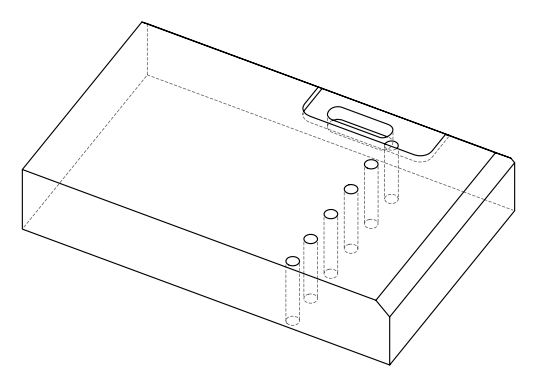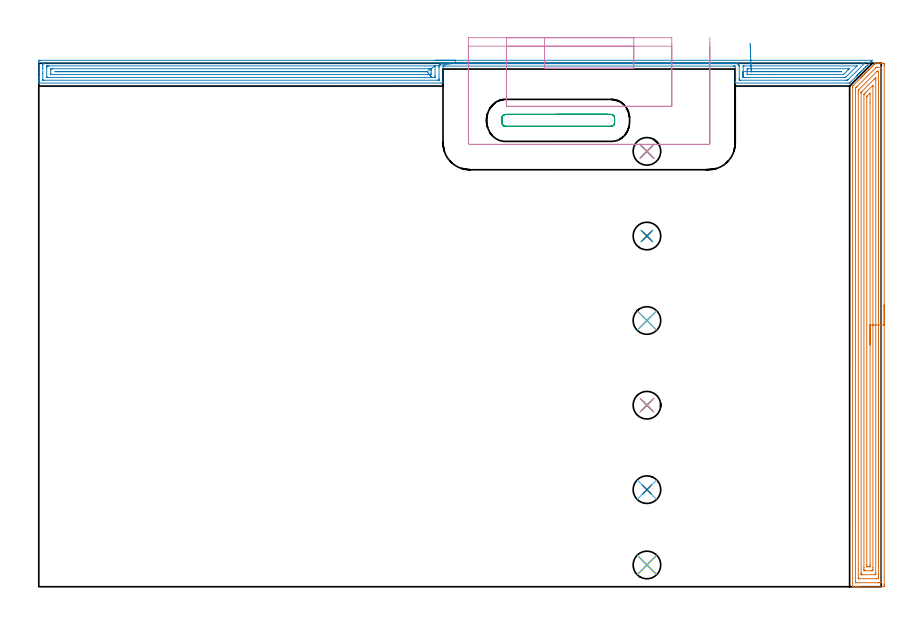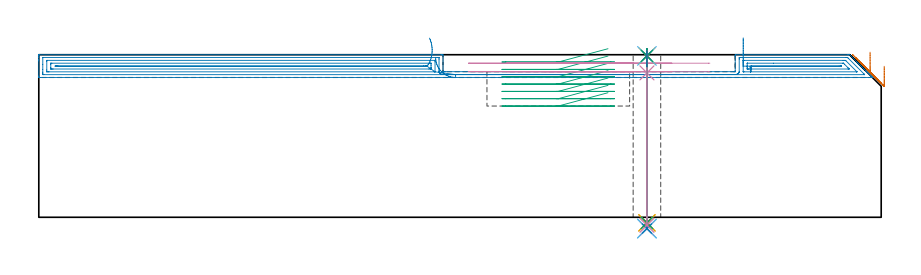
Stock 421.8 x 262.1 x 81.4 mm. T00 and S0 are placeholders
(PLAN: 22 operations, 15 tool changes, 35.3 min)
(1 AREA_MILL | FG_CHAMFER_SURFACE | UGT0205_001 | 12.66 min | 32718 mm3)
(2 AREA_MILL_1 | FG_CHAMFER_SURFACE_1 | UGT0205_001 | 13.31 min | 26616 mm3)
(3 MILL_RECTANGULAR_POCKET | POCKET_RECTANGULAR_STRAIGHT | UGT0201_133 | Follow Part, ap 3.75, ae 75% | 2.46 min | 36613 mm3)
(4 MILL_SLOT | SLOT_PARTIAL_RECTANGULAR | UGT0201_109 | Follow Part, ap 6.35, ae 75% | 2.51 min | 44627 mm3)
(5 SPOT_DRILL | STEP1HOLE | NXT0321_9005460120000 | 0.03 min | 1 mm3)
(6 SPOT_DRILL_1 | STEP1HOLE_1 | NXT0321_9005460120000 | 0.03 min | 1 mm3)
(7 SPOT_DRILL_2 | STEP1HOLE_2 | NXT0321_9005460120000 | 0.03 min | 5 mm3)
(8 SPOT_DRILL_3 | STEP1HOLE_3 | NXT0321_9005460120000 | 0.03 min | 3 mm3)
(9 SPOT_DRILL_4 | STEP1HOLE_4 | NXT0321_9005460120000 | 0.03 min | 7 mm3)
(10 SPOT_DRILL_5 | STEP1HOLE_5 | NXT0321_9005460120000 | 0.03 min | 2 mm3)
(11 DRILL_THROUGH_HOLE_INTO_CENTER | STEP1HOLE | NXT0301_042 | 0.35 min | 3190 mm3)
(12 DRILL_TO_ENLARGE_THROUGH_HOLE | STEP1HOLE | UGT0301_271 | 0.36 min | 8939 mm3)
(13 DRILL_THROUGH_HOLE_INTO_CENTER_1 | STEP1HOLE_1 | NXT0301_042 | 0.35 min | 3198 mm3)
(14 DRILL_TO_ENLARGE_THROUGH_HOLE_1 | STEP1HOLE_1 | UGT0301_271 | 0.36 min | 8965 mm3)
(15 DRILL_THROUGH_HOLE_INTO_CENTER_2 | STEP1HOLE_2 | NXT0301_042 | 0.35 min | 3189 mm3)
(16 DRILL_TO_ENLARGE_THROUGH_HOLE_2 | STEP1HOLE_2 | UGT0301_271 | 0.36 min | 8938 mm3)
(17 DRILL_THROUGH_HOLE_INTO_CENTER_3 | STEP1HOLE_3 | NXT0301_042 | 0.35 min | 3195 mm3)
(18 DRILL_TO_ENLARGE_THROUGH_HOLE_3 | STEP1HOLE_3 | UGT0301_271 | 0.36 min | 8949 mm3)
(19 DRILL_THROUGH_HOLE_INTO_CENTER_4 | STEP1HOLE_4 | NXT0301_042 | 0.35 min | 3188 mm3)
(20 DRILL_TO_ENLARGE_THROUGH_HOLE_4 | STEP1HOLE_4 | UGT0301_271 | 0.36 min | 8950 mm3)
(21 DRILL_THROUGH_HOLE_INTO_CENTER_5 | STEP1HOLE_5 | NXT0301_042 | 0.31 min | 2853 mm3)
(22 DRILL_TO_ENLARGE_THROUGH_HOLE_5 | STEP1HOLE_5 | NXT0301_103 | 0.32 min | 8020 mm3)
(TOOL UGT0205_001 | Chamfer Mill 20 x 3 x 45 deg. | D20 FL50 Z2)
(TOOL UGT0201_133 | Carbide End Mill 15.0 | D15 FL30 Z4)
(TOOL UGT0201_109 | End Mill 25.4 mm | D25.4 FL25 Z2)
(TOOL NXT0321_9005460120000 | NC Spot Drill, 142deg, 12mm, Carbide, Uncoated | D12 PA142 FL30 Z2)
(TOOL NXT0301_042 | Carbide Drill 7.1mm [860.1-0710-057A1-MM 2214] | D7.1 PA140 FL85 Z2)
(TOOL UGT0301_271 | Twist Drill 13.8 mm | D13.8 PA118 FL108 Z2)
(TOOL NXT0301_103 | Carbide Drill 13.8mm [860.1-1380-062A1-MM 2214] | D13.8 PA140 FL77 Z2)
(OP 1 AREA_MILL)
G17 G21 G94 G90
T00 M6
G54
G17 G0 G90 X423.3 Y141.05 S1061 M3
G43 Z91.4 H0
Z75.6
G94 G1 Y141.012 Z74.728 F250.
Y140.898 Z73.864
Y140.709 Z73.012
Y140.447 Z72.18
Y140.113 Z71.374
Y139.71 Z70.6
Y139.242 Z69.864
Y138.71 Z69.172
Y138.121 Z68.529
Y137.478 Z67.94
Y136.786 Z67.409
Y136.05 Z66.94
Y135.276 Z66.537
Y134.47 Z66.203
Y133.638 Z65.941
Y132.786 Z65.752
Y131.922 Z65.638
Y131.05 Z65.6
Y1.081
X423.299 Y0.618 Z65.601
X423.295 Y0.192 Z65.603
X423.292 Y0.01 Z65.606
X422.876 Y0. Z66.022
X410.563 Z78.332
X410.021 Z78.876
X409.683 Z79.213
X409.141 Z79.755
X408.804 Z80.091
X407.825 Y0.001 Z81.075
X407.506 Y0.01 Z81.393
X407.5 Y0.172 Z81.4
Y249.868
X407.505 Y250.679 Z81.393
X407.506 Y250.701 Z81.392
X407.563 Y250.761 Z81.336
X407.924 Y251.125 Z80.974
X411.442 Y254.644 Z77.454
X411.58 Y254.781 Z77.317
X411.741 Y254.942 Z77.156
X411.882 Y255.084 Z77.014
X412.027 Y255.228 Z76.871
X412.174 Y255.375 Z76.723
X412.322 Y255.524 Z76.574
X412.474 Y255.675 Z76.424
X412.607 Y255.808 Z76.29
X412.761 Y255.964 Z76.134
X413.257 Y256.457 Z75.643
X413.516 Y256.717 Z75.382
X413.641 Y256.843 Z75.255
X413.991 Y257.191 Z74.909
X414.179 Y257.379 Z74.72
X414.41 Y257.61 Z74.489
X414.52 Y257.722 Z74.376
X414.96 Y258.16 Z73.939
X415.4 Y258.602 Z73.496
X415.601 Y258.802 Z73.298
X415.672 Y258.872 Z73.228
X416.279 Y259.481 Z72.617
X416.512 Y259.712 Z72.388
X417.159 Y260.361 Z71.737
X417.352 Y260.552 Z71.548
X417.388 Y260.588 Z71.512
X418.038 Y261.24 Z70.858
X418.192 Y261.392 Z70.707
X418.282 Y261.482 Z70.618
X418.478 Y261.679 Z70.42
X418.578 Y261.779 Z70.319
X418.791 Y261.991 Z70.108
X418.88 Y262.077 Z70.019
X418.905 Y262.093 Z69.994
X418.918 Y262.1 Z69.981
X420.237 Z68.658
X421.455 Z67.442
X421.996 Z66.898
X422.605 Z66.29
X422.876 Y262.096 Z66.019
X423.291 Y262.09 Z65.605
X423.295 Y261.907 Z65.603
X423.299 Y261.482 Z65.601
X423.3 Y261.051 Z65.6
Y131.05
X421.886 Z67.014
X421.885 Y2.518 Z67.015
X421.884 Y2.405 Z67.016
X421.879 Y2.024 Z67.021
X421.508 Y2.007 Z67.392
X421.117 Y2.003 Z67.783
X420.636 Y2. Z68.264
X420.237 Z68.663
X409.202 Z79.698
X409. Y2.002 Z79.9
X408.968 Y2.004 Z79.932
X408.936 Y2.01 Z79.964
X408.921 Y2.016 Z79.979
X408.92 Y2.041 Z79.98
X408.915 Y2.292 Z79.985
X408.914 Y30.057 Z79.986
Y248.975
X408.916 Y249.365 Z79.984
X408.919 Y249.56 Z79.981
X408.921 Y249.653 Z79.979
X408.965 Y249.704 Z79.935
X409.12 Y249.868 Z79.78
X409.403 Y250.153 Z79.497
X409.683 Y250.434 Z79.217
X418.946 Y259.695 Z69.954
X419.157 Y259.899 Z69.743
X419.358 Y260.09 Z69.542
X419.841 Y260.097 Z69.059
X421.598 Y260.1 Z67.302
X421.8 Y260.098 Z67.1
X421.832 Y260.096 Z67.068
X421.864 Y260.09 Z67.036
X421.879 Y260.084 Z67.021
X421.88 Y260.059 Z67.02
X421.885 Y259.808 Z67.015
X421.886 Y230.944 Z67.014
Y131.05
X420.472 Z68.428
X420.471 Y4.847 Z68.429
X420.469 Y4.192 Z68.431
X420.467 Y4.073 Z68.433
X420.465 Y4.022 Z68.435
X420.418 Y4.008 Z68.482
X420.237 Y4.005 Z68.663
X419.546 Y4. Z69.354
X410.751 Y4.001 Z78.149
X410.563 Y4.004 Z78.337
X410.375 Y4.01 Z78.525
X410.335 Y4.016 Z78.565
X410.333 Y4.05 Z78.567
X410.33 Y4.113 Z78.57
X410.329 Y4.192 Z78.571
X410.328 Y4.43 Z78.572
X410.329 Y248.081 Z78.571
X410.33 Y248.318 Z78.57
X410.334 Y248.557 Z78.566
X410.335 Y248.62 Z78.565
X410.356 Y248.646 Z78.544
X410.41 Y248.705 Z78.49
X410.563 Y248.863 Z78.337
X410.618 Y248.919 Z78.282
X419.608 Y257.908 Z69.292
X419.737 Y258.032 Z69.163
X419.784 Y258.073 Z69.116
X419.808 Y258.09 Z69.092
X419.86 Y258.093 Z69.04
X420.05 Y258.098 Z68.85
X420.237 Y258.096 Z68.663
X420.425 Y258.09 Z68.475
X420.465 Y258.084 Z68.435
X420.467 Y258.05 Z68.433
X420.47 Y257.987 Z68.43
X420.471 Y257.908 Z68.429
Y257.67
X420.472 Y131.05 Z68.428
X419.057 Z69.843
Y6.872
X419.055 Y6.286 Z69.845
X419.052 Y6.088 Z69.848
X419.051 Y6.024 Z69.849
X419.014 Y6.01 Z69.886
X418.457 Y6. Z70.443
X412.3 Z76.6
X411.892 Y6.006 Z77.008
X411.79 Y6.01 Z77.11
X411.749 Y6.014 Z77.151
X411.747 Y6.048 Z77.153
X411.745 Y6.137 Z77.155
X411.743 Y6.566 Z77.157
Y6.872
Y247.188
X411.745 Y247.482 Z77.155
X411.747 Y247.555 Z77.153
X411.75 Y247.587 Z77.15
X411.766 Y247.607 Z77.134
X411.836 Y247.682 Z77.064
X412.23 Y248.081 Z76.67
X418.478 Y254.33 Z70.422
X418.925 Y254.774 Z69.975
X418.976 Y254.822 Z69.924
X419.039 Y254.879 Z69.861
X419.05 Y254.801 Z69.85
X419.054 Y254.644 Z69.846
X419.056 Y254.335 Z69.844
X419.057 Y253.898 Z69.843
Y253.747
Y131.05
X417.643 Z71.257
Y9.552
X417.642 Y8.659 Z71.258
X417.64 Y8.616 Z71.26
X417.599 Y8.01 Z71.301
X417.364 Y8.003 Z71.536
X416.719 Y8. Z72.181
X416.488 Z72.412
X413.848 Y8.001 Z75.052
X413.201 Y8.01 Z75.699
X413.16 Y8.659 Z75.74
X413.158 Y8.702 Z75.742
X413.157 Y9.552 Z75.743
Y246.339
X413.159 Y246.384 Z75.741
X413.164 Y246.474 Z75.736
X413.174 Y246.564 Z75.726
X413.201 Y246.596 Z75.699
X413.492 Y246.892 Z75.408
X413.786 Y247.188 Z75.114
X414.96 Y248.362 Z73.94
X417.359 Y250.761 Z71.541
X417.481 Y250.881 Z71.419
X417.599 Y250.994 Z71.301
X417.631 Y251.022 Z71.269
X417.639 Y250.896 Z71.261
X417.642 Y250.806 Z71.258
X417.643 Y250.761 Z71.257
Y250.716
Y131.05
X416.229 Z72.671
X416.228 Y10.944 Z72.672
X416.226 Y10.445 Z72.674
X416.222 Y10.057 Z72.678
X416.217 Y10.01 Z72.683
X416.168 Y10.007 Z72.732
X416.059 Y10.003 Z72.841
X415.84 Y10.001 Z73.06
X415.399 Y10. Z73.501
X414.96 Z73.94
X414.814 Y10.001 Z74.086
X414.697 Y10.003 Z74.203
X414.62 Y10.006 Z74.28
X414.58 Y10.01 Z74.32
X414.578 Y10.051 Z74.322
X414.574 Y10.445 Z74.326
X414.572 Y10.84 Z74.328
X414.571 Y244.903 Z74.329
X414.574 Y245.401 Z74.326
X414.577 Y245.499 Z74.323
X414.579 Y245.519 Z74.321
X414.593 Y245.538 Z74.307
X414.622 Y245.571 Z74.278
X414.707 Y245.659 Z74.193
X416.036 Y246.988 Z72.864
X416.095 Y247.045 Z72.805
X416.162 Y247.108 Z72.738
X416.214 Y247.156 Z72.686
X416.222 Y247.084 Z72.678
X416.226 Y246.939 Z72.674
X416.228 Y246.794 Z72.672
X416.229 Y242.31 Z72.671
Y131.05
Y130.178 Z72.709
Y129.314 Z72.823
Y128.462 Z73.012
Y127.63 Z73.274
Y126.824 Z73.608
Y126.05 Z74.011
Y125.314 Z74.48
Y124.622 Z75.011
Y123.979 Z75.6
Y123.39 Z76.243
Y122.858 Z76.935
Y122.39 Z77.671
Y121.987 Z78.445
Y121.653 Z79.251
Y121.391 Z80.083
Y121.202 Z80.935
Y121.088 Z81.8
Y121.05 Z82.671
G0 Z91.4
M5
M2
(OP 2 AREA_MILL_1)
G17 G21 G94 G90
T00 M6
G54
G17 G0 G90 X198.7 Y263.6 S1061 M3
G43 Z91.4 H0
Z80.
G94 G1 X198.738 Z79.128 F250.
X198.852 Z78.264
X199.041 Z77.412
X199.303 Z76.58
X199.637 Z75.774
X200.04 Z75.
X200.508 Z74.264
X201.04 Z73.572
X201.629 Z72.929
X202.272 Z72.34
X202.964 Z71.809
X203.7 Z71.34
X204.474 Z70.937
X205.28 Z70.603
X206.112 Z70.341
X206.963 Z70.152
X207.828 Z70.038
X208.7 Z70.
X417.381
X417.383 Y263.595 Z70.004
X417.381 Y263.583 Z70.016
X417.336 Y263.536 Z70.063
X417.307 Y263.506 Z70.093
X417.083 Y263.282 Z70.315
X416.978 Y263.177 Z70.421
X416.786 Y262.986 Z70.614
X416.675 Y262.875 Z70.725
X416.538 Y262.737 Z70.86
X416.488 Y262.687 Z70.911
X415.834 Y262.034 Z71.566
X415.659 Y261.857 Z71.739
X415. Y261.2 Z72.4
X414.78 Y260.978 Z72.618
X414.152 Y260.352 Z73.248
X414.106 Y260.306 Z73.293
X413.9 Y260.099 Z73.498
X413.311 Y259.511 Z74.088
X413.213 Y259.413 Z74.186
X413.021 Y259.219 Z74.377
X412.47 Y258.67 Z74.929
X412.141 Y258.34 Z75.256
X411.629 Y257.829 Z75.771
X411.427 Y257.626 Z75.972
X411.263 Y257.46 Z76.134
X411.1 Y257.299 Z76.299
X410.981 Y257.18 Z76.418
X410.823 Y257.02 Z76.574
X410.667 Y256.866 Z76.732
X410.534 Y256.733 Z76.865
X410.383 Y256.581 Z77.015
X410.234 Y256.433 Z77.165
X410.088 Y256.287 Z77.311
X409.943 Y256.141 Z77.455
X409.801 Y256. Z77.598
X409.641 Y255.84 Z77.758
X409.503 Y255.701 Z77.895
X406.424 Y252.623 Z80.975
X406.069 Y252.27 Z81.328
X406.001 Y252.206 Z81.392
X405.981 Y252.205 Z81.394
X405.176 Y252.2 Z81.4
X348.912
X348.71 Y252.203 Z81.389
X348.702 Y252.399 Z81.194
X348.7 Y252.602 Z80.998
Y252.645 Z80.955
Y253.063 Z80.531
Y260.7 Z72.9
X348.401 Y260.699 Z72.899
X348.12 Y260.7 Z72.9
X348.109 Y260.699 Z72.896
X348.024 Y260.7 Z72.9
X203.341
X202.895 Y260.696 Z72.894
X202.837 Y260.7 Z72.9
X202.4
Y252.6 Z80.999
X202.39 Y252.207 Z81.393
X201.555 Y252.2 Z81.4
X0.168
X0.01 Y252.206 Z81.393
X0. Y252.518 Z81.082
Y252.843 Z80.757
Y253.503 Z80.092
Y254.712 Z78.885
Y255.262 Z78.333
Y262.902 Z70.695
X0.004 Y263.177 Z70.421
X0.01 Y263.592 Z70.006
X0.189 Y263.596 Z70.003
X0.614 Y263.6 Z70.
X208.7
Y262.186 Z71.414
X413.213 Y262.185 Z71.415
X413.328 Y262.184 Z71.416
X413.468 Y262.18 Z71.42
X413.517 Y262.177 Z71.423
X413.508 Y262.166 Z71.434
X413.43 Y262.083 Z71.517
X413.309 Y261.959 Z71.641
X413.213 Y261.863 Z71.737
X405.456 Y254.106 Z79.494
X405.176 Y253.827 Z79.773
X405.009 Y253.667 Z79.933
X404.96 Y253.621 Z79.979
X404.867 Y253.619 Z79.981
X404.673 Y253.616 Z79.984
X404.283 Y253.614 Z79.986
X404.169
X351.478 Y253.615 Z79.985
X350.787 Y253.62 Z79.98
X350.71 Y253.621 Z79.979
X350.707 Y253.724 Z79.876
X350.703 Y253.943 Z79.657
X350.7 Y254.38 Z79.22
Y260.537 Z73.063
X350.698 Y260.755 Z72.845
X350.633 Y261.034 Z72.566
X350.593 Y261.133 Z72.467
X350.528 Y261.256 Z72.344
X350.412 Y261.418 Z72.182
X350.307 Y261.53 Z72.07
X350.156 Y261.659 Z71.941
X349.977 Y261.779 Z71.821
X349.805 Y261.871 Z71.729
X349.483 Y261.994 Z71.606
X349.14 Y262.073 Z71.527
X348.966 Y262.097 Z71.503
X348.912 Y262.103 Z71.497
X348.784 Y262.111 Z71.489
X348.743 Y262.112 Z71.488
X348.038 Y262.115 Z71.485
X202.47 Y262.113 Z71.487
X202.448 Z71.488
X202.112 Y262.092 Z71.508
X201.812 Y262.044 Z71.556
X201.656 Y262.005 Z71.595
X201.555 Y261.974 Z71.626
X201.335 Y261.889 Z71.711
X201.164 Y261.803 Z71.797
X200.94 Y261.656 Z71.944
X200.811 Y261.547 Z72.053
X200.678 Y261.418 Z72.182
X200.671 Y261.409 Z72.191
X200.662 Y261.399 Z72.201
X200.515 Y261.152 Z72.448
X200.449 Y260.977 Z72.623
X200.413 Y260.784 Z72.816
X200.408 Y260.538 Z73.062
X200.401 Y259.916 Z73.684
X200.4 Y254.382 Z79.218
X200.398 Y253.763 Z79.837
X200.394 Y253.673 Z79.927
X200.39 Y253.624 Z79.976
X200.353 Y253.621 Z79.979
X200.159 Y253.618 Z79.982
X199.769 Y253.615 Z79.985
X199.656 Y253.614 Z79.986
X2.4 Y253.615 Z79.985
X2.286
X2.038 Y253.62 Z79.98
X2.014 Y253.621 Z79.979
X2.009 Y253.637 Z79.963
X2.004 Y253.668 Z79.932
X2.002 Y253.699 Z79.901
X2. Y257.02 Z76.58
Y259.659 Z73.941
Y260.932 Z72.668
X2.002 Y261.418 Z72.182
X2.006 Y261.806 Z71.794
X2.02 Y262.179 Z71.421
X2.4 Y262.184 Z71.416
X2.514 Y262.185 Z71.415
X208.7 Y262.186 Z71.414
X198.397 Y260.754 Z72.846
X198.401 Y260.726 Z72.874
X198.402 Y260.676 Z72.924
Y260.538 Z73.062
X198.4 Y255.731 Z77.869
X198.396 Y255.262 Z78.338
X198.392 Y255.057 Z78.543
X198.39 Y255.037 Z78.563
X198.361 Y255.034 Z78.566
X198.299 Y255.031 Z78.569
X198.219 Y255.029 Z78.571
X4.186
X4.108 Y255.03 Z78.57
X4.045 Y255.033 Z78.567
X4.012 Y255.035 Z78.565
X4.009 Y255.079 Z78.521
X4.003 Y255.262 Z78.338
X4.001 Y255.445 Z78.155
X4. Y259.842 Z73.758
X4.004 Y260.538 Z73.062
X4.009 Y260.713 Z72.887
X4.018 Y260.765 Z72.835
X4.069 Y260.767 Z72.833
X4.186 Y260.769 Z72.831
X4.843 Y260.771 Z72.829
X5.08
X197.983
X198.22 Y260.769 Z72.831
X198.377 Y260.765 Z72.835
X198.394 Y260.764 Z72.836
X198.397 Y260.754 Z72.846
X196.383 Y259.35 Z74.25
X196.394 Y258.979 Z74.621
X196.398 Y258.779 Z74.821
X196.4 Y258.58 Z75.02
Y257.7 Z75.9
Y256.821 Z76.779
X196.398 Y256.621 Z76.979
X196.393 Y256.488 Z77.112
X196.389 Y256.448 Z77.152
X196.379 Y256.446 Z77.154
X196.344 Y256.444 Z77.156
X196.197 Y256.443 Z77.157
X195.891
X6.559
X6.133 Y256.445 Z77.155
X6.044 Y256.447 Z77.153
X6.01 Y256.45 Z77.15
X6.006 Y256.493 Z77.107
X6.003 Y256.593 Z77.007
X6. Y256.993 Z76.607
Y258.752 Z74.848
Y258.779 Z74.821
X6.006 Y259.205 Z74.395
X6.01 Y259.311 Z74.289
X6.02 Y259.351 Z74.249
X6.084 Y259.353 Z74.247
X6.28 Y259.356 Z74.244
X6.866 Y259.357 Z74.243
X7.172
X195.304
X195.89 Y259.356 Z74.244
X196.383 Y259.35 Z74.25
X194.393 Y257.917 Z75.683
X194.39 Y257.9 Z75.7
X193.559 Y257.859 Z75.741
X193.518 Y257.858 Z75.742
X192.668 Y257.857 Z75.743
X9.589
X8.694 Y257.859 Z75.741
X8.652 Y257.861 Z75.739
X8.1 Y257.9 Z75.7
X8.612 Y257.94 Z75.66
X8.652 Y257.941 Z75.659
X9.501 Y257.943 Z75.657
X193.518
X194.371 Y257.939 Z75.661
X194.376 Y257.937 Z75.663
X194.393 Y257.917 Z75.683
X194.828 Y257.407 Z76.241
X195.23 Y256.936 Z76.855
X195.596 Y256.507 Z77.521
X195.922 Y256.124 Z78.234
X196.207 Y255.79 Z78.988
X196.449 Y255.507 Z79.777
X196.644 Y255.277 Z80.595
X196.793 Y255.103 Z81.437
X196.894 Y254.985 Z82.296
X196.945 Y254.924 Z83.164
X196.948 Y254.922 Z84.037
X196.901 Y254.977 Z84.906
X196.805 Y255.089 Z85.766
X196.66 Y255.259 Z86.609
X196.469 Y255.483 Z87.43
X196.232 Y255.761 Z88.223
X195.951 Y256.091 Z88.98
X195.628 Y256.469 Z89.696
G0 Z91.4
X352.7 Y257.923
Z89.819
G1 Y257.334 Z89.176
Y256.803 Z88.483
Y256.334 Z87.748
Y255.931 Z86.974
Y255.598 Z86.168
Y255.335 Z85.336
Y255.146 Z84.484
Y255.033 Z83.619
Y254.994 Z82.748
Y255.033 Z81.876
Y255.146 Z81.011
Y255.335 Z80.159
Y255.598 Z79.327
Y255.931 Z78.521
Y256.334 Z77.748
Y256.803 Z77.012
Y257.334 Z76.32
Y257.923 Z75.677
Y260.538 Z73.062
X352.702 Y260.705 Z72.895
X352.705 Y260.747 Z72.853
X352.707 Y260.762 Z72.838
X352.747 Y260.764 Z72.836
X352.904 Y260.768 Z72.832
X353.141 Y260.771 Z72.829
X409.405
X409.488 Y260.77 Z72.83
X409.641 Y260.766 Z72.834
X409.654 Y260.764 Z72.836
X409.649 Y260.754 Z72.846
X409.641 Y260.742 Z72.858
X404.162 Y255.262 Z78.338
X404.007 Y255.11 Z78.49
X403.949 Y255.056 Z78.544
X403.925 Y255.036 Z78.564
X403.863 Y255.034 Z78.566
X403.625 Y255.03 Z78.57
X403.39 Y255.029 Z78.571
X402.733 Y255.028 Z78.572
X353.378 Y255.029 Z78.571
X352.718 Y255.032 Z78.568
X352.715 Y255.034 Z78.566
X352.705 Y255.045 Z78.555
X352.702 Y255.262 Z78.338
X352.7 Y255.929 Z77.671
Y257.923 Z75.677
X354.7
Y258.779 Z74.821
X354.701 Y259.235 Z74.365
X354.704 Y259.301 Z74.299
X354.71 Y259.34 Z74.26
X354.713 Y259.351 Z74.249
X354.725 Y259.352 Z74.248
X354.87 Y259.355 Z74.245
X355.164 Y259.357 Z74.243
X355.47
X405.176
X405.484 Y259.355 Z74.245
X405.671 Y259.351 Z74.249
X405.787 Y259.347 Z74.253
X405.707 Y259.261 Z74.339
X405.645 Y259.197 Z74.403
X405.231 Y258.779 Z74.821
X403.39 Y256.938 Z76.662
X402.986 Y256.539 Z77.061
X402.913 Y256.47 Z77.13
X402.892 Y256.453 Z77.147
X402.862 Y256.45 Z77.15
X402.79 Y256.446 Z77.154
X402.497 Y256.444 Z77.156
X367.807 Y256.443 Z77.157
X354.857
X354.766 Y256.445 Z77.155
X354.722 Y256.449 Z77.151
X354.71 Y256.451 Z77.149
X354.708 Y256.462 Z77.138
X354.702 Y256.596 Z77.004
X354.7 Y257.923 Z75.677
X356.709 Y257.9 Z75.7
X356.71 Y257.928 Z75.672
X356.721 Y257.936 Z75.664
X356.775 Y257.939 Z75.661
X356.862 Y257.942 Z75.658
X400.71 Y257.943 Z75.657
X401.563 Y257.939 Z75.661
X401.603 Y257.936 Z75.664
X401.89 Y257.9 Z75.7
X401.863 Y257.874 Z75.726
X401.777 Y257.864 Z75.736
X401.691 Y257.859 Z75.741
X401.647 Y257.857 Z75.743
X356.95
X356.906 Y257.859 Z75.741
X356.819 Y257.863 Z75.737
X356.71 Y257.871 Z75.729
X356.709 Y257.9 Z75.7
X356.684 Y258.543 Z75.111
X356.658 Y259.235 Z74.58
X356.63 Y259.97 Z74.112
X356.6 Y260.743 Z73.709
X356.57 Y261.549 Z73.376
X356.538 Y262.381 Z73.114
X356.506 Y263.232 Z72.925
X356.473 Y264.096 Z72.811
X356.439 Y264.967 Z72.774
X356.406 Y265.838 Z72.812
X356.373 Y266.702 Z72.926
X356.341 Y267.553 Z73.115
X356.309 Y268.384 Z73.378
X356.279 Y269.19 Z73.712
X356.249 Y269.963 Z74.115
X356.221 Y270.698 Z74.584
X356.195 Y271.389 Z75.116
X356.17 Y272.032 Z75.705
G0 Z91.4
M5
M2
(OP 3 MILL_RECTANGULAR_POCKET)
G17 G21 G94 G90
T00 M6
G54
G17 G0 G90 X284.998 Y236.5 S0 M3
G43 Z91.4 H0
Z84.4
G94 G1 X260.1 Z77.728 F250.
X233.8 F500.
G3 X231.9 Y234.6 R1.9
G1 Y232.4
G3 X233.8 Y230.5 R1.9
G1 X286.4
G3 X288.3 Y232.4 R1.9
G1 Y234.6
G3 X286.4 Y236.5 R1.9
G1 X260.1
X259.1
G0 X284.998 Z80.728
G1 X260.1 Z74.057 F250.
X233.8 F500.
G3 X231.9 Y234.6 R1.9
G1 Y232.4
G3 X233.8 Y230.5 R1.9
G1 X286.4
G3 X288.3 Y232.4 R1.9
G1 Y234.6
G3 X286.4 Y236.5 R1.9
G1 X260.1
X259.1
G0 X284.998 Z77.057
G1 X260.1 Z70.386 F250.
X233.8 F500.
G3 X231.9 Y234.6 R1.9
G1 Y232.4
G3 X233.8 Y230.5 R1.9
G1 X286.4
G3 X288.3 Y232.4 R1.9
G1 Y234.6
G3 X286.4 Y236.5 R1.9
G1 X260.1
X259.1
G0 X284.998 Z73.386
G1 X260.1 Z66.714 F250.
X233.8 F500.
G3 X231.9 Y234.6 R1.9
G1 Y232.4
G3 X233.8 Y230.5 R1.9
G1 X286.4
G3 X288.3 Y232.4 R1.9
G1 Y234.6
G3 X286.4 Y236.5 R1.9
G1 X260.1
X259.1
G0 X284.998 Z69.714
G1 X260.1 Z63.043 F250.
X233.8 F500.
G3 X231.9 Y234.6 R1.9
G1 Y232.4
G3 X233.8 Y230.5 R1.9
G1 X286.4
G3 X288.3 Y232.4 R1.9
G1 Y234.6
G3 X286.4 Y236.5 R1.9
G1 X260.1
X259.1
G0 X284.998 Z66.043
G1 X260.1 Z59.371 F250.
X233.8 F500.
G3 X231.9 Y234.6 R1.9
G1 Y232.4
G3 X233.8 Y230.5 R1.9
G1 X286.4
G3 X288.3 Y232.4 R1.9
G1 Y234.6
G3 X286.4 Y236.5 R1.9
G1 X260.1
X259.1
G0 X284.998 Z62.371
G1 X260.1 Z55.7 F250.
X233.8 F500.
G3 X231.9 Y234.6 R1.9
G1 Y232.4
G3 X233.8 Y230.5 R1.9
G1 X286.4
G3 X288.3 Y232.4 R1.9
G1 Y234.6
G3 X286.4 Y236.5 R1.9
G1 X260.1
X259.1
G0 Z91.4
M5
M2
(OP 4 MILL_SLOT)
G17 G21 G94 G90
T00 M6
G54
G17 G0 G90 X253.2 Y270.65 S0 M3
G43 Z91.4 H0
Z77.15
G94 G1 Y267.65 F250.
Y259.6 F500.
X297.9
Y267.649
Y270.649 F250.
X234.15 Y270.65 F500.
Y267.65 F250.
Y240.55 F500.
X316.95
Y267.649
Y270.649 F250.
X215.1 Y270.65 F500.
Y267.65 F250.
Y222.2 F500.
G3 X215.8 Y221.5 R0.7
G1 X335.3
G3 X336. Y222.2 R0.7
G1 Y267.649
Y270.649 F250.
G0 Z91.4
X253.2 Y274.899
Z72.9
G1 Y271.899
Y259.6 F500.
X297.9
Y271.898
Y274.898 F250.
X234.15 Y274.899 F500.
Y271.899 F250.
Y240.55 F500.
X316.95
Y271.898
Y274.898 F250.
X215.1 Y274.899 F500.
Y271.899 F250.
Y222.2 F500.
G3 X215.8 Y221.5 R0.7
G1 X335.3
G3 X336. Y222.2 R0.7
G1 Y271.898
Y274.898 F250.
G0 Z91.4
M5
M2
(OP 5 SPOT_DRILL)
G17 G21 G94 G90
T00 M6
G54
G17 G0 G90 X304.5 Y10.9 S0 M3
G43 Z91.4 H0
G94 G81 G98 Z80.806 F250. R84.4
G80
M5
M2
(OP 6 SPOT_DRILL_1)
G17 G21 G94 G90
T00 M6
G54
G17 G0 G90 X304.5 Y48.6 S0 M3
G43 Z91.4 H0
G94 G81 G98 Z80.806 F250. R84.4
G80
M5
M2
(OP 7 SPOT_DRILL_2)
G17 G21 G94 G90
T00 M6
G54
G17 G0 G90 X304.5 Y90.9 S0 M3
G43 Z91.4 H0
G94 G81 G98 Z80.806 F250. R84.4
G80
M5
M2
(OP 8 SPOT_DRILL_3)
G17 G21 G94 G90
T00 M6
G54
G17 G0 G90 X304.5 Y133.3 S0 M3
G43 Z91.4 H0
G94 G81 G98 Z80.806 F250. R84.4
G80
M5
M2
(OP 9 SPOT_DRILL_4)
G17 G21 G94 G90
T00 M6
G54
G17 G0 G90 X304.5 Y175.6 S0 M3
G43 Z91.4 H0
G94 G81 G98 Z80.806 F250. R84.4
G80
M5
M2
(OP 10 SPOT_DRILL_5)
G17 G21 G94 G90
T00 M6
G54
G17 G0 G90 X304.5 Y218. S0 M3
G43 Z91.4 H0
G94 G81 G98 Z72.306 F250. R75.9
G80
M5
M2
(OP 11 DRILL_THROUGH_HOLE_INTO_CENTER)
G17 G21 G94 G90
T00 M6
G54
G17 G0 G90 X304.5 Y10.9 S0 M3
G43 Z91.4 H1
G94 G73 G98 Z-2.792 F250. Q7.016 R83.4
G80
M5
M2
(OP 12 DRILL_TO_ENLARGE_THROUGH_HOLE)
G17 G21 G94 G90
T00 M6
G54
G17 G0 G90 X304.5 Y10.9 S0 M3
G43 Z91.4 H0
G94 G73 G98 Z-5.646 F250. Q12.435 R83.4
G80
M5
M2
(OP 13 DRILL_THROUGH_HOLE_INTO_CENTER_1)
G17 G21 G94 G90
T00 M6
G54
G17 G0 G90 X304.5 Y48.6 S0 M3
G43 Z91.4 H1
G94 G73 G98 Z-2.792 F250. Q7.016 R83.4
G80
M5
M2
(OP 14 DRILL_TO_ENLARGE_THROUGH_HOLE_1)
G17 G21 G94 G90
T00 M6
G54
G17 G0 G90 X304.5 Y48.6 S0 M3
G43 Z91.4 H0
G94 G73 G98 Z-5.646 F250. Q12.435 R83.4
G80
M5
M2
(OP 15 DRILL_THROUGH_HOLE_INTO_CENTER_2)
G17 G21 G94 G90
T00 M6
G54
G17 G0 G90 X304.5 Y90.9 S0 M3
G43 Z91.4 H1
G94 G73 G98 Z-2.792 F250. Q7.016 R83.4
G80
M5
M2
(OP 16 DRILL_TO_ENLARGE_THROUGH_HOLE_2)
G17 G21 G94 G90
T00 M6
G54
G17 G0 G90 X304.5 Y90.9 S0 M3
G43 Z91.4 H0
G94 G73 G98 Z-5.646 F250. Q12.435 R83.4
G80
M5
M2
(OP 17 DRILL_THROUGH_HOLE_INTO_CENTER_3)
G17 G21 G94 G90
T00 M6
G54
G17 G0 G90 X304.5 Y133.3 S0 M3
G43 Z91.4 H1
G94 G73 G98 Z-2.792 F250. Q7.016 R83.4
G80
M5
M2
(OP 18 DRILL_TO_ENLARGE_THROUGH_HOLE_3)
G17 G21 G94 G90
T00 M6
G54
G17 G0 G90 X304.5 Y133.3 S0 M3
G43 Z91.4 H0
G94 G73 G98 Z-5.646 F250. Q12.435 R83.4
G80
M5
M2
(OP 19 DRILL_THROUGH_HOLE_INTO_CENTER_4)
G17 G21 G94 G90
T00 M6
G54
G17 G0 G90 X304.5 Y175.6 S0 M3
G43 Z91.4 H1
G94 G73 G98 Z-2.792 F250. Q7.016 R83.4
G80
M5
M2
(OP 20 DRILL_TO_ENLARGE_THROUGH_HOLE_4)
G17 G21 G94 G90
T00 M6
G54
G17 G0 G90 X304.5 Y175.6 S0 M3
G43 Z91.4 H0
G94 G73 G98 Z-5.646 F250. Q12.435 R83.4
G80
M5
M2
(OP 21 DRILL_THROUGH_HOLE_INTO_CENTER_5)
G17 G21 G94 G90
T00 M6
G54
G17 G0 G90 X304.5 Y218. S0 M3
G43 Z91.4 H1
G94 G73 G98 Z-2.792 F250. Q6.881 R74.9
G80
M5
M2
(OP 22 DRILL_TO_ENLARGE_THROUGH_HOLE_5)
G17 G21 G94 G90
T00 M6
G54
G17 G0 G90 X304.5 Y218. S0 M3
G43 Z91.4 H1
G94 G73 G98 Z-4.011 F250. Q12.819 R74.9
G80
M5
M2
